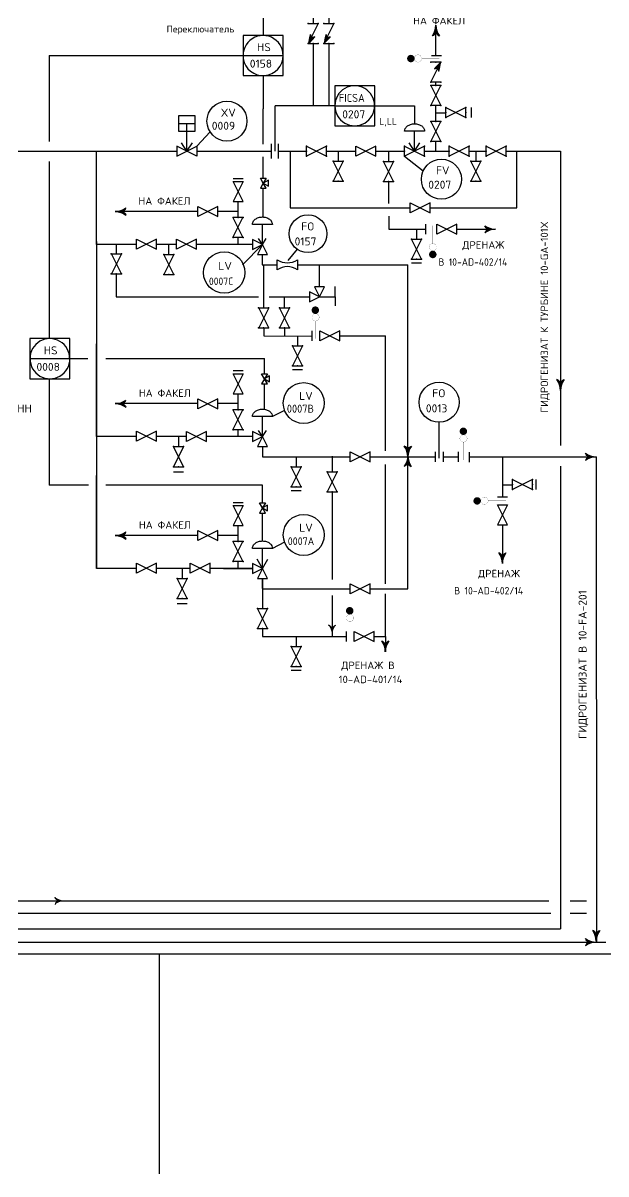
# Model space of a CAD drawing. Extents: x 270 to 589, y 86 to 206.
# Drawn here: x 370.06 to 380.24, y 86.41 to 106.54 of the extents above; entities that cross this region are included whole.
import ezdxf
from ezdxf.enums import TextEntityAlignment as Align

# ---------------------------------------------------------------- set-up
doc = ezdxf.new("R2010")
doc.units = 0
doc.header["$MEASUREMENT"] = 0
doc.linetypes.add('DASH', pattern=[0.15625, 0.09375, -0.0625])
doc.layers.get('0').update_dxf_attribs({"linetype": 'CONTINUOUS'})
for name, color, linetype in [('IN-ATTRIBS', 7, 'CONTINUOUS'), ('IN-INST-TAP', 7, 'CONTINUOUS'), ('IN-MAJ-PROC', 3, 'CONTINUOUS'), ('IN-MIN-PROC', 7, 'CONTINUOUS')]:
    doc.layers.add(name, color=color, linetype=linetype)
doc.styles.add('S1', font='SIMPLEX.shx')
doc.styles.add('SIMPLEX', font='SIMPLEX')

# ---------------------------------------------------------------- blocks, each defined once
blk = doc.blocks.new('VALVTEXT')
at = {"layer": 'IN-ATTRIBS'}
for p in [(0, 0.0625), (0, 0), (0.25, 0.0625), (0.25, 0), (0, -0.0625), (0.25, -0.0625)]:
    blk.add_point(p, dxfattribs=at)
at = {"layer": 'IN-ATTRIBS', "style": 'S1', "flags": 1}
for tag, p in [('IDNUM', (0.125, 0.5625)), ('DWGNO', (0.125, 0.4375)), ('FILENO', (0.125, 0.3125))]:
    blk.add_attdef(tag, text='', height=0.1, dxfattribs=at).set_placement(p, align=Align.CENTER)
at = {"layer": 'IN-ATTRIBS', "style": 'S1'}
for tag, p in [('MODE', (0.125, 0.078125)), ('SIZE', (0.125, -0.1875))]:
    blk.add_attdef(tag, text='', height=0.1, dxfattribs=at).set_placement(p, align=Align.CENTER)

msp = doc.modelspace()

# ---------------------------------------------------------------- hatches: boundary and pattern name
at = {"linetype": 'CONTINUOUS'}
h = msp.add_hatch(dxfattribs=at)
h.set_pattern_fill('ANSI31', color=2, scale=0.0014, angle=-90, style=0)
h.set_pattern_definition([(45, (366.87205723, -86.47210277), (0.0001237436867, -0.0001237436867), [])])
edge = h.paths.add_edge_path()
edge.add_line((375.042, 106.179), (375.154, 106.294))
edge.add_line((375.154, 106.294), (375.095, 106.277))
edge.add_line((375.095, 106.277), (375.078, 106.336))
edge.add_line((375.078, 106.336), (375.045, 106.179))
h = msp.add_hatch(dxfattribs=at)
h.set_pattern_fill('ANSI31', color=2, scale=0.0014, angle=-90, style=0)
h.set_pattern_definition([(45, (367.1443731, -86.47210277), (0.0001237436867, -0.0001237436867), [])])
edge = h.paths.add_edge_path()
edge.add_line((375.314, 106.179), (375.426, 106.294))
edge.add_line((375.426, 106.294), (375.367, 106.277))
edge.add_line((375.367, 106.277), (375.351, 106.336))
edge.add_line((375.351, 106.336), (375.318, 106.179))
h = msp.add_hatch(color=2, dxfattribs=at)
edge = h.paths.add_edge_path()
edge.add_arc((376.833, 105.916), 0.0637, 90, 270, ccw=False)
edge.add_arc((376.833, 105.916), 0.0637, -90, 90, ccw=False)
h = msp.add_hatch(dxfattribs=at)
h.set_pattern_fill('ANSI31', color=2, scale=0.0014, angle=90, style=0)
h.set_pattern_definition([(225, (385.52637167, 298.50334948), (-0.0001237436867, 0.0001237436867), [])])
edge = h.paths.add_edge_path()
edge.add_line((377.356, 105.853), (377.245, 105.738))
edge.add_line((377.245, 105.738), (377.304, 105.754))
edge.add_line((377.304, 105.754), (377.32, 105.695))
edge.add_line((377.32, 105.695), (377.353, 105.853))
at = {"layer": 'IN-MIN-PROC'}
for points in [[(377.28, 102.49, 0.414214), (377.216, 102.554, -0.006756), (377.214, 102.554, 0.40632), (377.152, 102.49, 1)], [(375.1, 101.516, 0.373975), (375.155, 101.452, -0.083749), (375.176, 101.453, 0.358213), (375.228, 101.516, 1)], [(377.991, 98.117, 0.414214), (378.055, 98.18, -0.006756), (378.055, 98.182, 0.40632), (377.991, 98.244, 1)], [(375.701, 96.259, 0.373975), (375.756, 96.196, -0.083749), (375.778, 96.197, 0.358213), (375.829, 96.259, 1)]]:
    msp.add_hatch(color=2, dxfattribs=at).paths.add_polyline_path(points)
h = msp.add_hatch(dxfattribs=at)
h.set_pattern_fill('ANSI31', color=2, scale=0.0001, style=0)
h.set_pattern_definition([(45, (230.419420295, 87.054896355), (-8.8388347648e-06, 8.8388347648e-06), [])])
edge = h.paths.add_edge_path()
edge.add_arc((377.751, 99.398), 0.0638, 0, 180, ccw=False)
edge.add_arc((377.751, 99.398), 0.0638, -180, 0, ccw=False)

# ---------------------------------------------------------------- linework, layer by layer
at = {"color": 2}
for p, q in [((375.215, 106.527), (375.04, 106.177)), ((375.04, 106.527), (375.215, 106.527)), ((375.487, 106.527), (375.312, 106.177)), ((375.312, 106.527), (375.487, 106.527)), ((375.04, 106.177), (375.215, 106.177)), ((375.312, 106.177), (375.487, 106.177)), ((377.184, 105.505), (377.359, 105.855)), ((377.359, 105.855), (377.184, 105.855)), ((377.359, 105.505), (377.184, 105.505)), ((377.442, 105.058), (377.792, 104.883)), ((377.442, 104.883), (377.442, 105.058)), ((377.792, 105.058), (377.442, 104.883)), ((377.792, 104.883), (377.792, 105.058)), ((377.895, 104.883), (377.895, 105.058)), ((372.781, 104.779), (373.061, 104.779)), ((372.921, 104.297), (372.921, 104.779)), ((373.727, 103.82), (373.902, 103.82)), ((373.727, 103.765), (373.902, 103.765)), ((373.902, 103.765), (373.727, 103.415)), ((373.902, 103.415), (373.727, 103.765)), ((373.727, 103.415), (373.902, 103.415)), ((373.725, 103.136), (373.9, 102.786)), ((373.725, 102.786), (373.9, 103.136)), ((373.9, 103.136), (373.725, 103.136)), ((374.414, 103.014), (374.064, 103.014)), ((374.239, 102.664), (374.239, 103.014)), ((377.096, 102.843), (377.096, 103.018)), ((373.9, 102.786), (373.725, 102.786)), ((376.846, 102.756), (377.021, 102.756)), ((377.021, 102.756), (376.846, 102.406)), ((377.021, 102.406), (376.846, 102.756)), ((371.6, 102.502), (371.775, 102.502)), ((371.775, 102.502), (371.6, 102.152)), ((371.775, 102.152), (371.6, 102.502)), ((372.69, 102.489), (372.515, 102.139)), ((372.515, 102.489), (372.69, 102.489)), ((372.69, 102.139), (372.515, 102.489)), ((376.846, 102.406), (377.021, 102.406)), ((376.846, 102.342), (377.021, 102.342)), ((371.6, 102.152), (371.775, 102.152)), ((372.515, 102.139), (372.69, 102.139)), ((375.237, 101.747), (375.51, 101.747)), ((375.107, 100.977), (375.107, 101.152)), ((374.939, 100.542), (374.764, 100.892)), ((374.939, 100.892), (374.764, 100.542)), ((374.764, 100.892), (374.939, 100.892)), ((373.727, 100.46), (373.902, 100.46)), ((374.764, 100.542), (374.939, 100.542)), ((374.764, 100.477), (374.939, 100.477)), ((373.727, 100.405), (373.902, 100.405)), ((373.902, 100.405), (373.727, 100.055)), ((373.902, 100.055), (373.727, 100.405)), ((373.727, 100.055), (373.902, 100.055)), ((373.725, 99.775), (373.9, 99.425)), ((373.725, 99.425), (373.9, 99.775)), ((373.9, 99.775), (373.725, 99.775)), ((374.415, 99.654), (374.065, 99.654)), ((374.24, 99.304), (374.24, 99.654)), ((373.9, 99.425), (373.725, 99.425)), ((372.861, 99.129), (372.686, 98.779)), ((372.861, 98.779), (372.686, 99.129)), ((372.686, 99.129), (372.861, 99.129)), ((377.261, 98.863), (377.261, 99.038)), ((377.401, 98.863), (377.401, 99.038)), ((377.666, 98.866), (377.666, 99.041)), ((372.686, 98.779), (372.861, 98.779)), ((372.686, 98.691), (372.861, 98.691)), ((374.917, 98.776), (374.742, 98.426)), ((374.917, 98.426), (374.742, 98.776)), ((374.742, 98.776), (374.917, 98.776)), ((374.742, 98.426), (374.917, 98.426)), ((378.956, 98.554), (378.606, 98.379)), ((378.606, 98.554), (378.956, 98.379)), ((378.606, 98.379), (378.606, 98.554)), ((378.956, 98.379), (378.956, 98.554)), ((379.02, 98.379), (379.02, 98.554)), ((374.742, 98.362), (374.917, 98.362)), ((378.344, 98.254), (378.519, 98.254)), ((373.727, 98.154), (373.902, 98.154)), ((373.902, 98.1), (373.727, 97.75)), ((373.902, 97.75), (373.727, 98.1)), ((373.727, 98.1), (373.902, 98.1)), ((373.727, 97.75), (373.902, 97.75)), ((373.725, 97.47), (373.9, 97.12)), ((373.725, 97.12), (373.9, 97.47)), ((373.9, 97.47), (373.725, 97.47)), ((374.415, 97.349), (374.065, 97.349)), ((374.24, 96.999), (374.24, 97.349)), ((373.9, 97.12), (373.725, 97.12)), ((372.75, 96.824), (372.925, 96.824)), ((372.925, 96.824), (372.75, 96.474)), ((372.925, 96.474), (372.75, 96.824)), ((372.75, 96.474), (372.925, 96.474)), ((372.75, 96.386), (372.925, 96.386)), ((375.708, 95.721), (375.708, 95.896)), ((374.917, 95.636), (374.742, 95.286)), ((374.917, 95.286), (374.742, 95.636)), ((374.742, 95.636), (374.917, 95.636)), ((374.742, 95.286), (374.917, 95.286)), ((374.742, 95.221), (374.917, 95.221))]:
    msp.add_line(p, q, dxfattribs=at)
at = {"color": 2, "linetype": 'CONTINUOUS'}
for p, q in [((375.042, 106.179), (375.154, 106.294)), ((375.078, 106.336), (375.045, 106.179)), ((375.095, 106.277), (375.078, 106.336)), ((375.154, 106.294), (375.095, 106.277)), ((375.314, 106.179), (375.426, 106.294)), ((375.351, 106.336), (375.318, 106.179)), ((375.367, 106.277), (375.351, 106.336)), ((375.426, 106.294), (375.367, 106.277)), ((377.191, 105.968), (377.366, 105.968)), ((377.356, 105.853), (377.245, 105.738)), ((377.245, 105.738), (377.304, 105.754)), ((377.304, 105.754), (377.32, 105.695)), ((377.32, 105.695), (377.353, 105.853)), ((374.399, 104.169), (374.399, 104.427)), ((374.522, 104.169), (374.522, 104.427)), ((375.51, 101.747), (375.51, 101.93)), ((375.51, 101.747), (375.51, 101.632)), ((375.51, 101.632), (375.51, 101.593)), ((374.261, 101.205), (374.261, 101.205)), ((374.624, 101.205), (374.624, 101.205)), ((377.854, 99.035), (377.854, 98.86)), ((375.457, 98.341), (375.457, 98.341)), ((374.239, 95.949), (374.239, 95.949))]:
    msp.add_line(p, q, dxfattribs=at)
at = {"color": 5, "linetype": 'CONTINUOUS'}
for p, q in [((377.271, 105.968), (377.271, 106.373)), ((377.271, 105.446), (377.271, 105.505)), ((377.271, 104.818), (377.271, 105.102)), ((376.444, 103.766), (376.444, 103.383)), ((376.446, 103.16), (376.446, 102.93)), ((376.446, 102.93), (377.096, 102.93)), ((377.636, 102.93), (378.312, 102.93)), ((374.263, 101.205), (374.263, 101.065)), ((374.263, 101.205), (374.263, 101.065)), ((374.263, 101.065), (375.107, 101.064)), ((374.626, 101.206), (374.626, 101.065)), ((375.593, 101.065), (376.387, 101.065)), ((378.432, 98.95), (378.432, 98.254)), ((378.432, 97.76), (378.432, 97.084)), ((374.24, 95.949), (374.24, 95.809)), ((374.24, 95.809), (375.708, 95.808)), ((376.194, 95.809), (376.387, 95.809)), ((376.194, 95.808), (376.282, 95.808))]:
    msp.add_line(p, q, dxfattribs=at)
at = {"color": 7, "linetype": 'CONTINUOUS'}
for p, q in [((370.511, 105.969), (370.511, 104.468)), ((370.511, 105.969), (373.904, 105.969)), ((376.898, 105.09), (376.899, 104.776)), ((373.324, 104.635), (373.096, 104.385)), ((372.921, 104.297), (372.826, 104.445)), ((372.921, 104.297), (373.015, 104.445)), ((376.897, 104.294), (376.803, 104.442)), ((376.897, 104.294), (376.992, 104.442)), ((370.511, 104.114), (370.511, 101.018)), ((374.254, 103.827), (374.254, 104.198)), ((376.722, 104.207), (377.049, 103.951)), ((374.239, 102.664), (374.171, 102.769)), ((374.239, 102.664), (374.306, 102.769)), ((371.19, 100.666), (370.629, 100.666)), ((371.503, 100.669), (374.275, 100.669)), ((374.275, 100.405), (374.275, 100.669)), ((370.511, 100.317), (370.511, 98.454)), ((377.329, 98.929), (377.329, 99.553)), ((374.24, 99.304), (374.172, 99.409)), ((374.24, 99.304), (374.308, 99.409)), ((374.24, 98.146), (374.24, 98.454)), ((374.24, 96.999), (374.149, 97.163)), ((374.24, 96.999), (374.332, 97.163)), ((374.24, 95.949), (374.24, 95.809))]:
    msp.add_line(p, q, dxfattribs=at)
at = {"linetype": 'CONTINUOUS'}
for p, q in [((374.46, 104.294), (374.46, 105.09)), ((375.502, 105.09), (376.202, 105.09))]:
    msp.add_line(p, q, dxfattribs=at)
at = {"color": 3, "linetype": 'CONTINUOUS'}
for p, q in [((371.338, 102.667), (371.338, 104.289)), ((371.536, 104.298), (372.746, 104.298)), ((371.536, 104.298), (371.536, 104.298)), ((373.096, 104.298), (374.399, 104.298)), ((374.522, 104.294), (375.008, 104.294)), ((374.724, 104.294), (374.724, 103.306)), ((375.358, 104.294), (375.869, 104.294)), ((376.219, 104.294), (376.722, 104.294)), ((377.072, 104.294), (377.501, 104.294)), ((377.851, 104.294), (378.147, 104.294)), ((377.851, 104.294), (377.851, 104.294)), ((378.497, 104.294), (379.449, 104.294)), ((378.686, 103.306), (378.686, 104.294)), ((379.449, 104.294), (379.449, 99.152)), ((379.449, 104.294), (379.449, 104.294)), ((374.724, 103.306), (376.819, 103.306)), ((377.169, 103.306), (378.686, 103.306)), ((372.037, 102.667), (371.338, 102.667)), ((371.34, 102.719), (371.34, 97.001)), ((371.687, 102.667), (371.687, 102.502)), ((372.74, 102.667), (372.387, 102.667)), ((374.064, 102.667), (373.09, 102.667)), ((374.237, 102.489), (374.237, 102.311)), ((374.237, 102.311), (374.5, 102.311)), ((374.871, 102.311), (376.78, 102.311)), ((375.237, 101.922), (375.237, 102.311)), ((376.78, 99.092), (376.78, 102.311)), ((371.687, 102.152), (371.687, 101.747)), ((375.237, 101.922), (375.237, 101.922)), ((371.687, 101.747), (374.172, 101.747)), ((374.357, 101.747), (375.062, 101.747)), ((371.34, 99.307), (371.34, 100.929)), ((372.038, 99.307), (371.34, 99.307)), ((372.911, 99.307), (372.388, 99.307)), ((374.065, 99.307), (373.261, 99.307)), ((374.239, 99.129), (374.239, 98.95)), ((374.239, 98.95), (375.769, 98.95)), ((376.121, 98.95), (377.205, 98.95)), ((376.78, 96.645), (376.78, 98.845)), ((377.205, 98.95), (377.261, 98.95)), ((377.401, 98.95), (377.666, 98.95)), ((377.854, 98.95), (380.072, 98.95)), ((380.072, 98.95), (380.075, 90.467)), ((379.449, 98.786), (379.449, 90.695)), ((371.34, 97.001), (371.34, 98.624)), ((372.038, 97.001), (371.34, 97.001)), ((372.975, 97.001), (372.388, 97.001)), ((374.065, 97.001), (373.325, 97.001)), ((373.56, 97.001), (374.065, 97.001)), ((374.239, 96.645), (375.771, 96.645)), ((376.121, 96.645), (376.78, 96.645)), ((368.91, 91.188), (379.243, 91.188)), ((379.618, 91.188), (379.902, 91.188)), ((272.97, 90.695), (379.449, 90.695)), ((369.32, 90.466), (377.956, 90.466)), ((377.873, 90.466), (380.242, 90.466))]:
    msp.add_line(p, q, dxfattribs=at)
at = {"color": 6, "linetype": 'CONTINUOUS'}
msp.add_line((271.084, 90.258), (567.702, 90.258, 0.558), dxfattribs=at)
at = {"color": 5}
for points in [[(377.271, 106.498, 0.150368), (377.333, 106.311)], [(377.271, 106.373, -0.206864), (377.208, 106.311)], [(377.271, 106.373, 0.206864), (377.333, 106.311)], [(371.793, 103.241, 0.206864), (371.855, 103.304)], [(371.668, 103.241, -0.150368), (371.855, 103.179)], [(371.793, 103.241, -0.206864), (371.855, 103.179)], [(378.187, 102.93, -0.206864), (378.125, 102.993)], [(378.187, 102.93, 0.206864), (378.125, 102.868)], [(378.312, 102.93, 0.150368), (378.125, 102.868)], [(371.668, 99.881, -0.150368), (371.855, 99.818)], [(371.793, 99.881, 0.206864), (371.855, 99.943)], [(371.793, 99.881, -0.206864), (371.855, 99.818)], [(371.793, 97.576, 0.206864), (371.855, 97.638)], [(371.668, 97.576, -0.150368), (371.855, 97.513)], [(371.793, 97.576, -0.206864), (371.855, 97.513)], [(378.432, 97.084, 0.150368), (378.369, 97.272)], [(378.432, 97.209, 0.206864), (378.369, 97.272)], [(378.432, 97.209, -0.206864), (378.494, 97.272)], [(375.457, 95.943, 0.206864), (375.395, 96.006, 0.206864)], [(375.457, 95.943, -0.206864), (375.52, 96.006, -0.206864)]]:
    msp.add_lwpolyline(points, format="xyb", dxfattribs=at)
at = {"color": 7}
for points in [[(374.601, 105.69), (374.601, 106.319), (373.901, 106.319), (373.901, 105.69)], [(373.901, 105.69), (373.901, 105.619), (374.601, 105.619), (374.601, 105.69)], [(370.875, 100.389), (370.875, 101.018), (370.175, 101.018), (370.175, 100.389)], [(370.175, 100.389), (370.175, 100.317), (370.875, 100.317), (370.875, 100.389)]]:
    msp.add_lwpolyline(points, dxfattribs=at)
at = {"color": 2, "const_width": 0.0025}
for points in [[(376.833, 105.852, -1), (376.833, 105.98, -1)], [(376.958, 105.854, -1), (376.958, 105.981, -1)], [(377.278, 102.618, -1), (377.151, 102.618, -1)], [(377.28, 102.49, -1), (377.152, 102.49, -1)], [(375.1, 101.516, -1), (375.228, 101.516, -1)], [(375.104, 101.39, -1), (375.231, 101.39, -1)], [(377.687, 99.398, -1), (377.814, 99.398, -1)], [(377.689, 99.272, -1), (377.816, 99.272, -1)], [(377.991, 98.117, -1), (377.991, 98.244, -1)], [(378.119, 98.118, -1), (378.119, 98.246, -1)], [(375.701, 96.259, -1), (375.829, 96.259, -1)], [(375.705, 96.134, -1), (375.832, 96.134, -1)]]:
    msp.add_lwpolyline(points, format="xyb", close=True, dxfattribs=at)
at = {"color": 2, "const_width": 0.005}
for points in [[(377.02, 105.919), (377.333, 105.919)], [(377.213, 102.679), (377.213, 102.992)], [(375.169, 101.328), (375.169, 101.015)], [(377.754, 99.21), (377.754, 98.898)], [(378.181, 98.184), (378.493, 98.184)], [(375.77, 96.072), (375.77, 95.759)]]:
    msp.add_lwpolyline(points, dxfattribs=at)
for points in [[(376.202, 105.036), (376.202, 105.44), (375.502, 105.44), (375.502, 105.036)], [(375.502, 105.036), (375.502, 104.74), (376.202, 104.74), (376.202, 105.036)]]:
    msp.add_lwpolyline(points)
at = {"color": 2}
for points in [[(377.184, 105.446), (377.359, 105.096), (377.184, 105.096), (377.359, 105.446)], [(372.781, 104.919), (373.061, 104.919), (373.061, 104.639), (372.781, 104.639)], [(377.183, 104.818), (377.358, 104.468), (377.183, 104.468), (377.358, 104.818)], [(372.746, 104.21), (373.096, 104.385), (373.096, 104.21), (372.746, 104.385)], [(375.358, 104.382), (375.008, 104.207), (375.008, 104.382), (375.358, 104.207)], [(376.219, 104.382), (375.869, 104.207), (375.869, 104.382), (376.219, 104.207)], [(377.072, 104.382), (376.722, 104.207), (376.722, 104.382), (377.072, 104.207)], [(377.851, 104.382), (377.501, 104.207), (377.501, 104.382), (377.851, 104.207)], [(378.497, 104.382), (378.147, 104.207), (378.147, 104.382), (378.497, 104.207)], [(375.649, 103.769), (375.474, 104.119), (375.649, 104.119), (375.474, 103.769)], [(376.531, 103.766), (376.356, 104.116), (376.531, 104.116), (376.356, 103.766)], [(378.056, 103.77), (377.881, 104.12), (378.056, 104.12), (377.881, 103.77)], [(373.113, 103.329), (373.463, 103.154), (373.463, 103.329), (373.113, 103.154)], [(377.169, 103.392), (376.819, 103.217), (376.819, 103.392), (377.169, 103.217)], [(377.636, 103.018), (377.286, 102.843), (377.286, 103.018), (377.636, 102.843)], [(372.387, 102.758), (372.037, 102.583), (372.037, 102.758), (372.387, 102.583)], [(373.09, 102.755), (372.74, 102.58), (372.74, 102.755), (373.09, 102.58)], [(374.326, 102.489), (374.239, 102.664), (374.064, 102.752), (374.064, 102.577), (374.239, 102.664), (374.151, 102.489)], [(375.062, 101.66), (375.237, 101.747), (375.324, 101.922), (375.149, 101.922), (375.237, 101.747), (375.062, 101.835)], [(374.349, 101.205), (374.174, 101.555), (374.349, 101.555), (374.174, 101.205)], [(374.712, 101.205), (374.537, 101.555), (374.712, 101.555), (374.537, 101.205)], [(375.593, 101.153), (375.243, 100.978), (375.243, 101.153), (375.593, 100.978)], [(373.113, 99.968), (373.463, 99.793), (373.463, 99.968), (373.113, 99.793)], [(372.388, 99.398), (372.038, 99.223), (372.038, 99.398), (372.388, 99.223)], [(373.261, 99.394), (372.911, 99.219), (372.911, 99.394), (373.261, 99.219)], [(374.328, 99.129), (374.24, 99.304), (374.065, 99.392), (374.065, 99.217), (374.24, 99.304), (374.153, 99.129)], [(376.121, 99.038), (375.771, 98.863), (375.771, 99.038), (376.121, 98.863)], [(375.545, 98.341), (375.37, 98.691), (375.545, 98.691), (375.37, 98.341)], [(378.519, 97.76), (378.344, 98.11), (378.519, 98.11), (378.344, 97.76)], [(373.113, 97.663), (373.463, 97.488), (373.463, 97.663), (373.113, 97.488)], [(372.388, 97.093), (372.038, 96.918), (372.038, 97.093), (372.388, 96.918)], [(373.325, 97.089), (372.975, 96.914), (372.975, 97.089), (373.325, 96.914)], [(374.328, 96.824), (374.24, 96.999), (374.065, 97.086), (374.065, 96.911), (374.24, 96.999), (374.153, 96.824)], [(376.121, 96.732), (375.771, 96.557), (375.771, 96.732), (376.121, 96.557)], [(374.326, 95.949), (374.151, 96.299), (374.326, 96.299), (374.151, 95.949)], [(376.194, 95.897), (375.844, 95.722), (375.844, 95.897), (376.194, 95.722)]]:
    msp.add_lwpolyline(points, close=True, dxfattribs=at)
for points in [[(376.723, 104.644, -0.128909), (376.736, 104.693, -0.10607), (376.775, 104.737, -0.085783), (376.829, 104.765, -0.075445), (376.898, 104.776, -0.075445), (376.967, 104.765, -0.085783), (377.022, 104.737, -0.10607), (377.061, 104.692, -0.126822), (377.073, 104.644)], [(374.064, 103.014, -0.126822), (374.076, 103.063, -0.10607), (374.115, 103.107, -0.085783), (374.17, 103.135, -0.075445), (374.239, 103.146, -0.075445), (374.307, 103.135, -0.085783), (374.362, 103.107, -0.10607), (374.401, 103.063, -0.126822), (374.414, 103.014, -0.126822)], [(374.065, 99.654, -0.126822), (374.078, 99.702, -0.10607), (374.116, 99.747, -0.085783), (374.171, 99.775, -0.075445), (374.24, 99.785, -0.075445), (374.309, 99.775, -0.085783), (374.364, 99.747, -0.10607), (374.403, 99.702, -0.126822), (374.415, 99.654, -0.126822)], [(374.065, 97.349, -0.126822), (374.078, 97.397, -0.10607), (374.116, 97.442, -0.085783), (374.171, 97.469, -0.075445), (374.24, 97.48, -0.075445), (374.309, 97.469, -0.085783), (374.364, 97.442, -0.10607), (374.403, 97.397, -0.126822), (374.415, 97.349, -0.126822)]]:
    msp.add_lwpolyline(points, format="xyb", dxfattribs=at)
at = {"color": 7, "linetype": 'CONTINUOUS'}
for points in [[(374.254, 103.738), (374.203, 103.827), (374.306, 103.827)], [(374.254, 103.738), (374.203, 103.648), (374.306, 103.648)], [(374.254, 103.738), (374.344, 103.686), (374.344, 103.789)], [(374.275, 100.316), (374.223, 100.405), (374.327, 100.405)], [(374.275, 100.316), (374.223, 100.226), (374.327, 100.226)], [(374.275, 100.316), (374.365, 100.264), (374.365, 100.367)], [(374.24, 98.057), (374.189, 98.146), (374.292, 98.146)], [(374.24, 98.057), (374.189, 97.967), (374.292, 97.967)], [(374.24, 98.057), (374.33, 98.005), (374.33, 98.108)]]:
    msp.add_lwpolyline(points, close=True, dxfattribs=at)
at = {"color": 2}
msp.add_lwpolyline([(374.5, 102.223), (374.5, 102.398, 0.3125), (374.85, 102.398), (374.85, 102.223, 0.3125)], format="xyb", close=True, dxfattribs=at)
at = {"color": 3, "linetype": 'CONTINUOUS'}
for points in [[(379.449, 100.114, 0.150368), (379.386, 100.302)], [(379.449, 100.239, 0.206864), (379.386, 100.302)], [(379.449, 100.239, -0.206864), (379.511, 100.302)], [(379.947, 98.95, -0.206864), (379.885, 99.013)], [(379.947, 98.95, 0.206864), (379.885, 98.888)], [(380.072, 98.95, 0.150368), (379.885, 98.888)], [(370.679, 91.188, -0.206864), (370.616, 91.25)], [(370.679, 91.188, 0.206864), (370.616, 91.125)], [(380.072, 90.607, 0.206864), (380.01, 90.67)], [(380.072, 90.482, 0.150368), (380.01, 90.67)], [(380.072, 90.607, -0.206864), (380.135, 90.67)], [(379.947, 90.464, -0.206864), (379.885, 90.526)], [(380.072, 90.464, 0.150368), (379.885, 90.401)], [(379.947, 90.464, 0.206864), (379.885, 90.401)]]:
    msp.add_lwpolyline(points, format="xyb", dxfattribs=at)
at = {"color": 3}
for points in [[(376.78, 99.075, 0.206864), (376.717, 99.138, 0.206864)], [(376.78, 98.95, 0.150368), (376.717, 99.138, 0.150368)], [(376.78, 99.075, -0.206864), (376.842, 99.138, -0.206864)], [(376.778, 98.97, -0.150368), (376.715, 98.783, -0.150368)], [(376.778, 98.845, -0.206864), (376.715, 98.783, -0.206864)], [(376.778, 98.845, 0.206864), (376.84, 98.783, 0.206864)]]:
    msp.add_lwpolyline(points, format="xyb", dxfattribs=at)
at = {"color": 7, "linetype": 'CONTINUOUS', "const_width": 0.03}
msp.add_lwpolyline([(375.769, 98.95), (375.771, 98.95)], dxfattribs=at)
at = {"color": 3, "linetype": 'CONTINUOUS', "const_width": 0.03}
msp.add_lwpolyline([(374.239, 96.824), (374.239, 96.645)], dxfattribs=at)
for centre in [(373.62, 104.822), (377.367, 103.806), (377.326, 99.906)]:
    msp.add_circle(centre, 0.35)
at = {"color": 7, "linetype": 'CONTINUOUS'}
for centre, radius in [((375.036, 102.853), 0.33), ((373.572, 102.174), 0.361), ((374.962, 99.891), 0.358), ((374.962, 97.585), 0.358)]:
    msp.add_circle(centre, radius, dxfattribs=at)
at = {"color": 5}
for centre, radius, start, end in [((376.935, 106.506), 0.336, 324.4623, 358.6678), ((371.66, 103.577), 0.336, 271.3322, 305.5377), ((378.32, 103.266), 0.336, 234.4623, 268.6678), ((371.66, 100.217), 0.336, 271.3322, 305.5377), ((371.66, 97.912), 0.336, 271.3322, 305.5377), ((378.767, 97.076), 0.336, 144.4623, 178.6678), ((376.051, 95.535), 0.336, 1.3322, 35.5377), ((376.283, 95.627), 0.111, 21.6248, 68.3752), ((376.49, 95.627), 0.111, 111.6248, 158.3752), ((376.723, 95.535), 0.336, 144.4623, 178.6678)]:
    msp.add_arc(centre, radius, start, end, dxfattribs=at)
at = {"color": 7}
for centre, radius, start, end in [((374.251, 105.969), 0.35, 351.1529, 188.8471), ((374.251, 105.968), 0.35, 188.684, 0.1631), ((370.525, 100.672), 0.346, 358.9546, 180.7153), ((370.527, 100.665), 0.348, 179.5312, 0.4688)]:
    msp.add_arc(centre, radius, start, end, dxfattribs=at)
for centre, start, end in [((375.852, 105.094), 359.282, 180.718), ((375.852, 105.086), 179.282, 0.718)]:
    msp.add_arc(centre, 0.346, start, end)
at = {"color": 3, "linetype": 'CONTINUOUS'}
for centre, start, end in [((379.784, 100.106), 144.4623, 178.6678), ((380.08, 99.286), 234.4623, 268.6678), ((380.408, 90.474), 144.4623, 178.6678), ((380.08, 90.8), 234.4623, 268.6678)]:
    msp.add_arc(centre, 0.336, start, end, dxfattribs=at)
at = {"color": 3}
for centre, start, end in [((377.116, 98.942), 144.4623, 178.6678), ((377.114, 98.978), 181.3322, 215.5377)]:
    msp.add_arc(centre, 0.336, start, end, dxfattribs=at)
at = {"color": 5}
for points in [[(377.271, 106.498), (377.271, 106.373), (377.268, 106.458), (377.263, 106.357)], [(377.271, 106.498), (377.271, 106.373), (377.274, 106.458), (377.279, 106.357)], [(377.23, 106.345), (377.225, 106.319), (377.208, 106.311)], [(377.247, 106.381), (377.24, 106.329), (377.23, 106.345), (377.225, 106.319)], [(377.26, 106.419), (377.252, 106.342), (377.247, 106.381), (377.24, 106.329)], [(377.268, 106.458), (377.263, 106.357), (377.26, 106.419), (377.252, 106.342)], [(377.274, 106.458), (377.279, 106.357), (377.282, 106.419), (377.29, 106.342)], [(377.282, 106.419), (377.29, 106.342), (377.295, 106.381), (377.302, 106.329)], [(377.295, 106.381), (377.302, 106.329), (377.312, 106.345), (377.317, 106.319)], [(377.312, 106.345), (377.317, 106.319), (377.333, 106.311)], [(371.708, 103.245), (371.809, 103.249), (371.747, 103.253), (371.824, 103.26)], [(371.747, 103.253), (371.824, 103.26), (371.785, 103.265), (371.837, 103.273)], [(371.785, 103.265), (371.837, 103.273), (371.821, 103.282), (371.847, 103.287)], [(371.821, 103.282), (371.847, 103.287), (371.855, 103.304)], [(371.668, 103.241), (371.793, 103.241), (371.708, 103.245), (371.809, 103.249)], [(371.668, 103.241), (371.793, 103.241), (371.708, 103.238), (371.809, 103.233)], [(371.708, 103.238), (371.809, 103.233), (371.747, 103.23), (371.824, 103.223)], [(371.747, 103.23), (371.824, 103.223), (371.785, 103.217), (371.837, 103.21)], [(371.785, 103.217), (371.837, 103.21), (371.821, 103.2), (371.847, 103.195)], [(371.821, 103.2), (371.847, 103.195), (371.855, 103.179)], [(378.159, 102.971), (378.133, 102.976), (378.125, 102.993)], [(378.159, 102.889), (378.133, 102.884), (378.125, 102.868)], [(378.195, 102.954), (378.143, 102.962), (378.159, 102.971), (378.133, 102.976)], [(378.195, 102.906), (378.143, 102.899), (378.159, 102.889), (378.133, 102.884)], [(378.233, 102.942), (378.156, 102.949), (378.195, 102.954), (378.143, 102.962)], [(378.233, 102.919), (378.156, 102.912), (378.195, 102.906), (378.143, 102.899)], [(378.272, 102.934), (378.171, 102.938), (378.233, 102.942), (378.156, 102.949)], [(378.272, 102.927), (378.171, 102.922), (378.233, 102.919), (378.156, 102.912)], [(378.312, 102.93), (378.187, 102.93), (378.272, 102.934), (378.171, 102.938)], [(378.312, 102.93), (378.187, 102.93), (378.272, 102.927), (378.171, 102.922)], [(371.668, 99.881), (371.793, 99.881), (371.708, 99.884), (371.809, 99.889)], [(371.668, 99.881), (371.793, 99.881), (371.708, 99.878), (371.809, 99.873)], [(371.708, 99.884), (371.809, 99.889), (371.747, 99.892), (371.824, 99.9)], [(371.708, 99.878), (371.809, 99.873), (371.747, 99.87), (371.824, 99.862)], [(371.747, 99.892), (371.824, 99.9), (371.785, 99.905), (371.837, 99.912)], [(371.747, 99.87), (371.824, 99.862), (371.785, 99.857), (371.837, 99.849)], [(371.785, 99.905), (371.837, 99.912), (371.821, 99.922), (371.847, 99.927)], [(371.785, 99.857), (371.837, 99.849), (371.821, 99.84), (371.847, 99.835)], [(371.821, 99.922), (371.847, 99.927), (371.855, 99.943)], [(371.821, 99.84), (371.847, 99.835), (371.855, 99.818)], [(371.785, 97.6), (371.837, 97.607), (371.821, 97.617), (371.847, 97.622)], [(371.821, 97.617), (371.847, 97.622), (371.855, 97.638)], [(371.668, 97.576), (371.793, 97.576), (371.708, 97.579), (371.809, 97.584)], [(371.668, 97.576), (371.793, 97.576), (371.708, 97.572), (371.809, 97.568)], [(371.708, 97.579), (371.809, 97.584), (371.747, 97.587), (371.824, 97.594)], [(371.708, 97.572), (371.809, 97.568), (371.747, 97.564), (371.824, 97.557)], [(371.747, 97.587), (371.824, 97.594), (371.785, 97.6), (371.837, 97.607)], [(371.747, 97.564), (371.824, 97.557), (371.785, 97.552), (371.837, 97.544)], [(371.785, 97.552), (371.837, 97.544), (371.821, 97.534), (371.847, 97.529)], [(371.821, 97.534), (371.847, 97.529), (371.855, 97.513)], [(378.39, 97.238), (378.385, 97.264), (378.369, 97.272)], [(378.407, 97.201), (378.4, 97.253), (378.39, 97.238), (378.385, 97.264)], [(378.42, 97.163), (378.413, 97.24), (378.407, 97.201), (378.4, 97.253)], [(378.428, 97.124), (378.424, 97.225), (378.42, 97.163), (378.413, 97.24)], [(378.432, 97.084), (378.432, 97.209), (378.428, 97.124), (378.424, 97.225)], [(378.432, 97.084), (378.432, 97.209), (378.435, 97.124), (378.44, 97.225)], [(378.435, 97.124), (378.44, 97.225), (378.443, 97.163), (378.45, 97.24)], [(378.443, 97.163), (378.45, 97.24), (378.456, 97.201), (378.463, 97.253)], [(378.456, 97.201), (378.463, 97.253), (378.473, 97.238), (378.478, 97.264)], [(378.473, 97.238), (378.478, 97.264), (378.494, 97.272)], [(375.416, 95.972), (375.411, 95.998), (375.395, 96.006)], [(375.433, 95.936), (375.426, 95.987), (375.416, 95.972), (375.411, 95.998)], [(375.446, 95.898), (375.439, 95.974), (375.433, 95.936), (375.426, 95.987)], [(375.454, 95.858), (375.449, 95.96), (375.446, 95.898), (375.439, 95.974)], [(375.457, 95.818), (375.457, 95.943), (375.454, 95.858), (375.449, 95.96)], [(375.457, 95.818), (375.457, 95.943), (375.461, 95.858), (375.465, 95.96)], [(375.461, 95.858), (375.465, 95.96), (375.469, 95.898), (375.476, 95.974)], [(375.469, 95.898), (375.476, 95.974), (375.481, 95.936), (375.489, 95.987)], [(375.481, 95.936), (375.489, 95.987), (375.499, 95.972), (375.504, 95.998)], [(375.499, 95.972), (375.504, 95.998), (375.52, 96.006)], [(376.345, 95.697), (376.34, 95.723), (376.324, 95.731)], [(376.363, 95.66), (376.355, 95.712), (376.345, 95.697), (376.34, 95.723)], [(376.375, 95.622), (376.368, 95.699), (376.363, 95.66), (376.355, 95.712)], [(376.383, 95.583), (376.379, 95.684), (376.375, 95.622), (376.368, 95.699)], [(376.387, 95.543), (376.387, 95.668), (376.383, 95.583), (376.379, 95.684)], [(376.387, 95.543), (376.387, 95.668), (376.39, 95.583), (376.395, 95.684)], [(376.39, 95.583), (376.395, 95.684), (376.398, 95.622), (376.405, 95.699)], [(376.398, 95.622), (376.405, 95.699), (376.411, 95.66), (376.418, 95.712)], [(376.411, 95.66), (376.418, 95.712), (376.428, 95.697), (376.433, 95.723)], [(376.428, 95.697), (376.433, 95.723), (376.449, 95.731)]]:
    msp.add_solid(points, dxfattribs=at)
at = {"color": 3, "linetype": 'CONTINUOUS'}
for points in [[(379.407, 100.268), (379.402, 100.294), (379.386, 100.302)], [(379.424, 100.231), (379.417, 100.283), (379.407, 100.268), (379.402, 100.294)], [(379.437, 100.193), (379.43, 100.27), (379.424, 100.231), (379.417, 100.283)], [(379.445, 100.154), (379.44, 100.255), (379.437, 100.193), (379.43, 100.27)], [(379.449, 100.114), (379.449, 100.239), (379.445, 100.154), (379.44, 100.255)], [(379.449, 100.114), (379.449, 100.239), (379.452, 100.154), (379.457, 100.255)], [(379.452, 100.154), (379.457, 100.255), (379.46, 100.193), (379.467, 100.27)], [(379.46, 100.193), (379.467, 100.27), (379.473, 100.231), (379.48, 100.283)], [(379.473, 100.231), (379.48, 100.283), (379.49, 100.268), (379.495, 100.294)], [(379.49, 100.268), (379.495, 100.294), (379.511, 100.302)], [(379.919, 98.991), (379.893, 98.997), (379.885, 99.013)], [(379.919, 98.909), (379.893, 98.904), (379.885, 98.888)], [(379.955, 98.974), (379.903, 98.982), (379.919, 98.991), (379.893, 98.997)], [(379.955, 98.926), (379.903, 98.919), (379.919, 98.909), (379.893, 98.904)], [(379.993, 98.962), (379.916, 98.969), (379.955, 98.974), (379.903, 98.982)], [(379.993, 98.939), (379.916, 98.932), (379.955, 98.926), (379.903, 98.919)], [(380.032, 98.954), (379.931, 98.958), (379.993, 98.962), (379.916, 98.969)], [(380.032, 98.947), (379.931, 98.942), (379.993, 98.939), (379.916, 98.932)], [(380.072, 98.95), (379.947, 98.95), (380.032, 98.954), (379.931, 98.958)], [(380.072, 98.95), (379.947, 98.95), (380.032, 98.947), (379.931, 98.942)], [(370.65, 91.229), (370.624, 91.234), (370.616, 91.25)], [(370.686, 91.212), (370.635, 91.219), (370.65, 91.229), (370.624, 91.234)], [(370.724, 91.199), (370.648, 91.206), (370.686, 91.212), (370.635, 91.219)], [(370.764, 91.191), (370.662, 91.196), (370.724, 91.199), (370.648, 91.206)], [(370.764, 91.184), (370.662, 91.18), (370.724, 91.176), (370.648, 91.169)], [(370.804, 91.188), (370.679, 91.188), (370.764, 91.191), (370.662, 91.196)], [(370.804, 91.188), (370.679, 91.188), (370.764, 91.184), (370.662, 91.18)], [(370.65, 91.146), (370.624, 91.141), (370.616, 91.125)], [(370.686, 91.163), (370.635, 91.156), (370.65, 91.146), (370.624, 91.141)], [(370.724, 91.176), (370.648, 91.169), (370.686, 91.163), (370.635, 91.156)], [(380.031, 90.636), (380.026, 90.662), (380.01, 90.67)], [(380.048, 90.599), (380.041, 90.651), (380.031, 90.636), (380.026, 90.662)], [(380.061, 90.561), (380.053, 90.638), (380.048, 90.599), (380.041, 90.651)], [(380.069, 90.522), (380.064, 90.623), (380.061, 90.561), (380.053, 90.638)], [(380.072, 90.482), (380.072, 90.607), (380.069, 90.522), (380.064, 90.623)], [(380.072, 90.482), (380.072, 90.607), (380.075, 90.522), (380.08, 90.623)], [(380.075, 90.522), (380.08, 90.623), (380.083, 90.561), (380.091, 90.638)], [(380.083, 90.561), (380.091, 90.638), (380.096, 90.599), (380.104, 90.651)], [(380.096, 90.599), (380.104, 90.651), (380.113, 90.636), (380.118, 90.662)], [(380.113, 90.636), (380.118, 90.662), (380.135, 90.67)], [(379.919, 90.505), (379.893, 90.51), (379.885, 90.526)], [(379.919, 90.423), (379.893, 90.418), (379.885, 90.401)], [(379.955, 90.488), (379.903, 90.495), (379.919, 90.505), (379.893, 90.51)], [(379.955, 90.44), (379.903, 90.432), (379.919, 90.423), (379.893, 90.418)], [(379.993, 90.475), (379.916, 90.482), (379.955, 90.488), (379.903, 90.495)], [(379.993, 90.452), (379.916, 90.445), (379.955, 90.44), (379.903, 90.432)], [(380.032, 90.467), (379.931, 90.472), (379.993, 90.475), (379.916, 90.482)], [(380.032, 90.46), (379.931, 90.456), (379.993, 90.452), (379.916, 90.445)], [(380.072, 90.464), (379.947, 90.464), (380.032, 90.467), (379.931, 90.472)], [(380.072, 90.464), (379.947, 90.464), (380.032, 90.46), (379.931, 90.456)]]:
    msp.add_solid(points, dxfattribs=at)
at = {"color": 3}
for points in [[(376.738, 99.104), (376.733, 99.13), (376.717, 99.138)], [(376.756, 99.068), (376.748, 99.119), (376.738, 99.104), (376.733, 99.13)], [(376.768, 99.03), (376.761, 99.106), (376.756, 99.068), (376.748, 99.119)], [(376.776, 98.99), (376.772, 99.092), (376.768, 99.03), (376.761, 99.106)], [(376.78, 98.95), (376.78, 99.075), (376.776, 98.99), (376.772, 99.092)], [(376.78, 98.95), (376.78, 99.075), (376.783, 98.99), (376.788, 99.092)], [(376.783, 98.99), (376.788, 99.092), (376.791, 99.03), (376.798, 99.106)], [(376.791, 99.03), (376.798, 99.106), (376.804, 99.068), (376.811, 99.119)], [(376.804, 99.068), (376.811, 99.119), (376.821, 99.104), (376.826, 99.13)], [(376.821, 99.104), (376.826, 99.13), (376.842, 99.138)], [(376.754, 98.853), (376.746, 98.801), (376.737, 98.817), (376.732, 98.791)], [(376.767, 98.891), (376.759, 98.814), (376.754, 98.853), (376.746, 98.801)], [(376.775, 98.93), (376.77, 98.829), (376.767, 98.891), (376.759, 98.814)], [(376.778, 98.97), (376.778, 98.845), (376.775, 98.93), (376.77, 98.829)], [(376.778, 98.97), (376.778, 98.845), (376.781, 98.93), (376.786, 98.829)], [(376.781, 98.93), (376.786, 98.829), (376.789, 98.891), (376.797, 98.814)], [(376.789, 98.891), (376.797, 98.814), (376.802, 98.853), (376.809, 98.801)], [(376.802, 98.853), (376.809, 98.801), (376.819, 98.817), (376.824, 98.791)], [(376.737, 98.817), (376.732, 98.791), (376.715, 98.783)], [(376.819, 98.817), (376.824, 98.791), (376.84, 98.783)]]:
    msp.add_solid(points, dxfattribs=at)
at = {"layer": 'IN-MAJ-PROC', "color": 5, "linetype": 'CONTINUOUS'}
for p, q in [((377.268, 104.969), (377.444, 104.969)), ((376.444, 104.292), (376.444, 104.116)), ((373.813, 103.136), (373.813, 103.417)), ((376.932, 102.93), (376.932, 102.756)), ((373.813, 99.775), (373.813, 100.057)), ((378.432, 98.464), (378.606, 98.464)), ((373.813, 97.47), (373.813, 97.751)), ((374.828, 95.81), (374.828, 95.636))]:
    msp.add_line(p, q, dxfattribs=at)
at = {"layer": 'IN-MAJ-PROC', "color": 3, "linetype": 'CONTINUOUS'}
for p, q in [((377.272, 104.294), (377.272, 104.468)), ((375.56, 104.294), (375.56, 104.119)), ((377.966, 104.294), (377.966, 104.12)), ((372.773, 99.303), (372.773, 99.128)), ((372.836, 96.998), (372.836, 96.822))]:
    msp.add_line(p, q, dxfattribs=at)
at = {"layer": 'IN-MAJ-PROC', "color": 3}
for p, q in [((367.836, 104.298), (371.536, 104.298)), ((379.279, 90.963), (368.757, 90.963)), ((379.902, 90.963), (379.618, 90.963))]:
    msp.add_line(p, q, dxfattribs=at)
at = {"layer": 'IN-MAJ-PROC', "color": 2, "linetype": 'CONTINUOUS'}
for p, q in [((372.601, 102.664), (372.601, 102.488)), ((374.85, 101.066), (374.85, 100.892)), ((374.828, 98.95), (374.828, 98.776))]:
    msp.add_line(p, q, dxfattribs=at)
at = {"layer": 'IN-MIN-PROC', "color": 5}
for p, q in [((375.127, 108.649), (375.127, 106.527)), ((375.4, 108.42), (375.4, 106.527)), ((375.127, 106.177), (375.127, 105.09)), ((375.4, 106.177), (375.4, 105.09)), ((373.113, 103.241), (371.668, 103.241)), ((373.813, 103.241), (373.463, 103.241)), ((373.813, 102.667), (373.813, 102.786)), ((374.263, 101.556), (374.263, 102.309)), ((374.626, 101.555), (374.626, 101.747)), ((376.387, 99.057), (376.387, 101.065)), ((373.113, 99.881), (371.668, 99.881)), ((373.813, 99.881), (373.463, 99.881)), ((373.813, 99.307), (373.813, 99.425)), ((375.457, 98.96), (375.457, 98.691)), ((376.387, 96.73), (376.387, 98.816)), ((375.457, 98.341), (375.457, 96.806)), ((373.113, 97.576), (371.668, 97.576)), ((373.813, 97.576), (373.463, 97.576)), ((373.813, 97.001), (373.813, 97.12)), ((374.239, 96.645), (374.239, 96.299)), ((375.457, 96.529), (375.457, 95.818)), ((376.387, 95.809), (376.387, 96.555)), ((376.387, 95.809), (376.387, 95.543))]:
    msp.add_line(p, q, dxfattribs=at)
at = {"layer": 'IN-MIN-PROC', "color": 7}
for p, q in [((374.254, 107.374), (374.254, 106.319)), ((374.254, 105.619), (374.254, 105.039)), ((375.654, 105.09), (376.898, 105.09)), ((374.254, 104.417), (374.254, 105.039)), ((374.254, 103.146), (374.254, 103.648)), ((373.889, 102.311), (374.239, 102.664)), ((374.846, 102.584), (374.682, 102.384)), ((374.275, 99.783), (374.275, 100.226)), ((374.627, 99.764), (374.415, 99.654)), ((371.203, 98.454), (370.511, 98.454)), ((374.24, 98.454), (371.503, 98.454)), ((374.24, 97.48), (374.24, 97.967)), ((374.627, 97.459), (374.415, 97.349))]:
    msp.add_line(p, q, dxfattribs=at)
at = {"layer": 'IN-MIN-PROC', "color": 7, "linetype": 'CONTINUOUS'}
for p, q in [((373.901, 105.969), (374.601, 105.969)), ((370.175, 100.668), (370.875, 100.668))]:
    msp.add_line(p, q, dxfattribs=at)
at = {"layer": 'IN-MIN-PROC'}
msp.add_line((375.502, 105.09), (374.46, 105.09), dxfattribs=at)
at = {"layer": 'IN-MIN-PROC', "color": 2}
for p, q in [((377.073, 104.644), (376.723, 104.644)), ((376.897, 104.294), (376.897, 104.644))]:
    msp.add_line(p, q, dxfattribs=at)
at = {"layer": 'IN-MIN-PROC', "color": 4, "linetype": 'CONTINUOUS'}
msp.add_line((372.434, 90.258), (372.434, 86.41), dxfattribs=at)

# ---------------------------------------------------------------- block references
at = {"layer": 'IN-INST-TAP', "color": 2, "yscale": 1.4, "zscale": 1.4}
for p, xscale, rotation in [((375.127, 106.527), -1.4, 89.99999999999999), ((375.4, 106.527), -1.4, 89.99999999999999), ((377.271, 105.505), -1.4, 270), ((377.271, 105.446), 1.4, 270), ((377.792, 104.971), 1.4, 180), ((377.271, 104.818), 1.4, 270), ((375.358, 104.294), 1.4, 180), ((377.072, 104.294), 1.4, 180), ((377.851, 104.294), 1.4, 180), ((378.497, 104.294), 1.4, 180), ((375.562, 103.769), 1.4, 89.99999999999999), ((376.444, 103.766), 1.4, 89.99999999999999), ((377.968, 103.77), 1.4, 89.99999999999999), ((373.813, 102.786), -1.4, 270), ((376.934, 102.406), 1.4, 90), ((371.687, 102.152), 1.4, 89.99999999999999), ((372.603, 102.139), 1.4, 89.99999999999999), ((374.261, 101.205), 1.4, 89.99999999999999), ((374.624, 101.205), 1.4, 89.99999999999999), ((374.852, 100.542), 1.4, 89.99999999999999), ((373.813, 99.425), -1.4, 270), ((372.774, 98.779), 1.4, 89.99999999999999), ((374.829, 98.426), 1.4, 89.99999999999999), ((375.457, 98.341), 1.4, 89.99999999999999), ((378.956, 98.466), 1.4, 180), ((373.813, 97.12), -1.4, 270), ((372.838, 96.474), 1.4, 89.99999999999999), ((374.239, 95.949), 1.4, 89.99999999999999), ((374.829, 95.286), 1.4, 89.99999999999999)]:
    msp.add_blockref('VALVTEXT', p, dxfattribs=dict(at, xscale=xscale, rotation=rotation))

# ---------------------------------------------------------------- texts
at = {"color": 1, "linetype": 'CONTINUOUS'}
for s, style, p in [('НА ФАКЕЛ', 'S1', (376.873, 106.513)), ('НА ФАКЕЛ', 'SIMPLEX', (372.073, 103.36)), ('ДРЕНАЖ', 'SIMPLEX', (377.734, 102.592)), ('НА ФАКЕЛ', 'SIMPLEX', (372.08, 100)), ('НА ФАКЕЛ', 'SIMPLEX', (372.081, 97.695)), ('ДРЕНАЖ', 'SIMPLEX', (378.009, 96.845)), ('ДРЕНАЖ В', 'S1', (375.619, 95.239)), ('10-AD-401/14', 'S1', (375.572, 94.993))]:
    msp.add_text(s, height=0.13, dxfattribs=dict(at, style=style)).set_placement(p)
at = {"color": 7, "linetype": 'DASH', "style": 'S1', "width": 0.9}
msp.add_text(' FICSA', height=0.14, dxfattribs=at).set_placement((375.492, 105.158))
at = {"color": 7, "linetype": 'CONTINUOUS'}
for s, style, p in [('XV', 'S1', (373.512, 104.9)), ('0009', 'S1', (373.355, 104.671)), ('FO', 'S1', (374.917, 102.911)), ('0157', 'S1', (374.802, 102.648)), ('LV', 'S1', (373.47, 102.219)), ('LV', 'SIMPLEX', (374.883, 99.947)), ('FO', 'SIMPLEX', (377.207, 99.993)), ('0013', 'SIMPLEX', (377.095, 99.729)), ('LV', 'SIMPLEX', (374.883, 97.641))]:
    msp.add_text(s, height=0.14, dxfattribs=dict(at, style=style)).set_placement(p)
at = {"color": 7, "linetype": 'DASH', "style": 'S1'}
for s, height, p in [('0207', 0.14, (375.634, 104.871)), ('L,LL', 0.12, (376.279, 104.759)), ('FV', 0.14, (377.272, 103.89)), ('0207', 0.14, (377.137, 103.64))]:
    msp.add_text(s, height=height, dxfattribs=at).set_placement(p)
at = {"color": 1, "linetype": 'CONTINUOUS', "style": 'SIMPLEX'}
for s, height, p in [('ГИДРОГЕНИЗАТ К ТУРБИНЕ 10-GA-101X', 0.13, (379.231, 99.725)), ('ГИДРОГЕНИЗАТ B 10-FA-201', 0.14, (379.903, 94.019))]:
    msp.add_text(s, height=height, rotation=90, dxfattribs=at).set_placement(p)
at = {"color": 1, "linetype": 'CONTINUOUS', "style": 'SIMPLEX', "width": 0.9}
for p in [(377.315, 102.292), (377.591, 96.544)]:
    msp.add_text('В 10-AD-402/14', height=0.13, dxfattribs=at).set_placement(p)
at = {"color": 7, "linetype": 'CONTINUOUS', "width": 0.9}
for s, height, style, p in [('0007C', 0.13, 'S1', (373.305, 101.957)), ('0007B', 0.14, 'SIMPLEX', (374.666, 99.723)), ('0007A', 0.135, 'SIMPLEX', (374.682, 97.408))]:
    msp.add_text(s, height=height, dxfattribs=dict(at, style=style)).set_placement(p)
at = {"layer": 'IN-MIN-PROC', "color": 7, "linetype": 'CONTINUOUS', "style": 'SIMPLEX'}
for s, height, p in [('Переключатель', 0.12, (372.565, 106.372)), ('HS', 0.14, (374.145, 106.045)), ('0158', 0.14, (374.019, 105.757)), ('HS', 0.14, (370.419, 100.743)), ('0008', 0.14, (370.292, 100.455)), ('H,HH', 0.14, (369.781, 99.726))]:
    msp.add_text(s, height=height, dxfattribs=at).set_placement(p)

doc.saveas('drawing.dxf')
